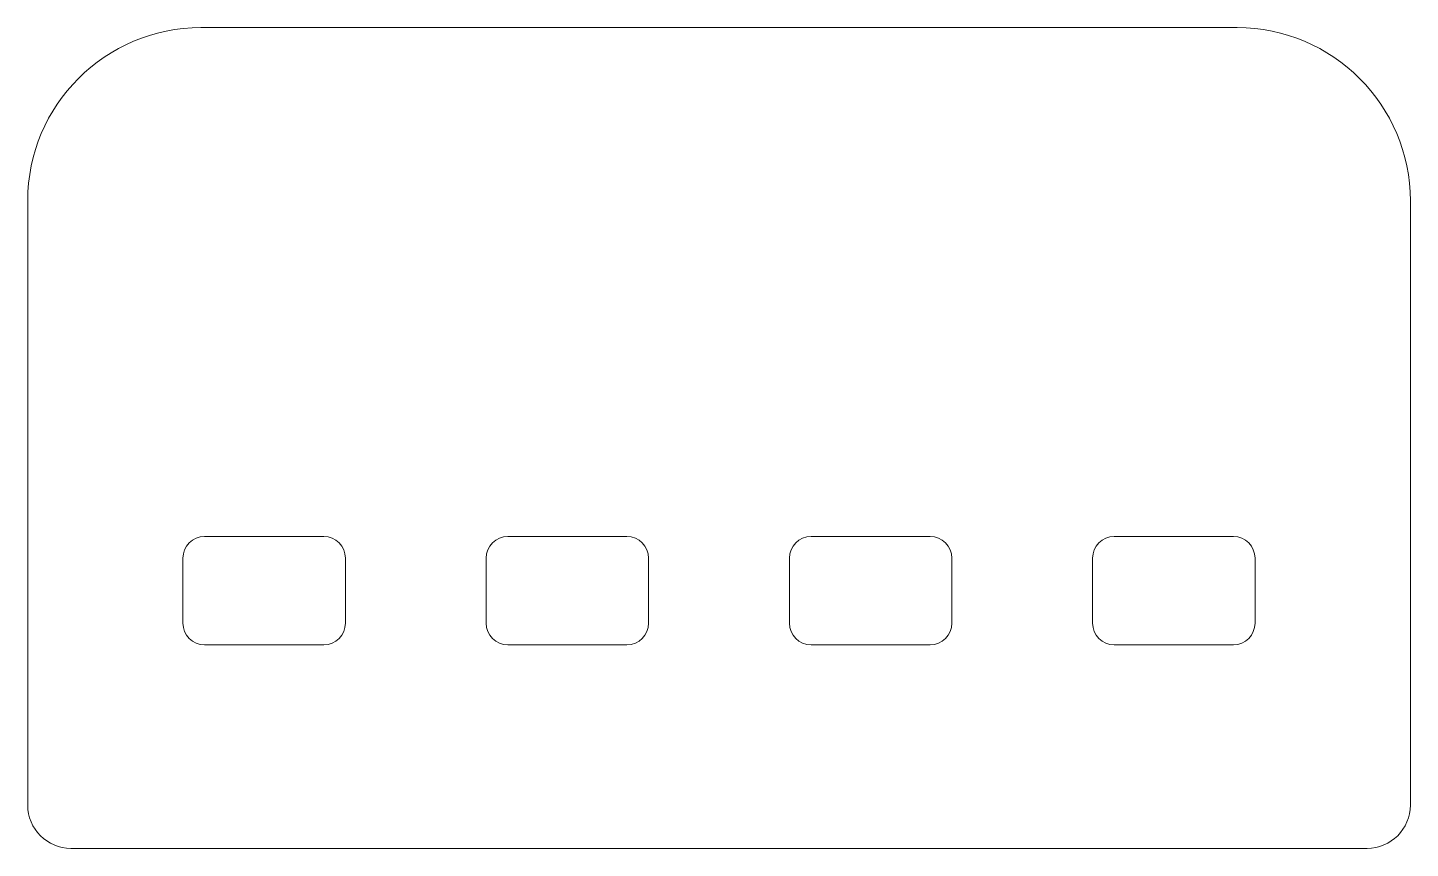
# Model space of a CAD drawing. Header units: inches. Extents: x 1 to 16.9, y 1.8 to 11.3.
import ezdxf

# ---------------------------------------------------------------- set-up
doc = ezdxf.new("R2010")
doc.units = ezdxf.units.IN
doc.header["$MEASUREMENT"] = 0

msp = doc.modelspace()

# ---------------------------------------------------------------- linework, layer by layer
at = {"color": 7, "linetype": 'Continuous', "lineweight": 15}
for p, q in [((2.959, 11.309), (14.919, 11.309)), ((0.959, 9.309), (0.959, 2.334)), ((16.919, 9.309), (16.919, 2.334)), ((4.376, 5.434), (3.001, 5.434)), ((7.876, 5.434), (6.501, 5.434)), ((10.001, 5.434), (11.376, 5.434)), ((13.501, 5.434), (14.876, 5.434)), ((2.751, 5.184), (2.751, 4.434)), ((4.626, 4.434), (4.626, 5.184)), ((6.251, 5.184), (6.251, 4.434)), ((8.126, 4.434), (8.126, 5.184)), ((9.751, 4.434), (9.751, 5.184)), ((11.626, 5.184), (11.626, 4.434)), ((13.251, 4.434), (13.251, 5.184)), ((15.126, 5.184), (15.126, 4.434)), ((3.001, 4.184), (4.376, 4.184)), ((6.501, 4.184), (7.876, 4.184)), ((11.376, 4.184), (10.001, 4.184)), ((14.876, 4.184), (13.501, 4.184)), ((1.459, 1.834), (16.419, 1.834))]:
    msp.add_line(p, q, dxfattribs=at)
for centre, radius, start, end in [((2.959, 9.309), 2, 90, 180), ((14.919, 9.309), 2, 0, 90), ((3.001, 5.184), 0.25, 90, 180), ((4.376, 5.184), 0.25, 0, 90), ((6.501, 5.184), 0.25, 90, 180), ((7.876, 5.184), 0.25, 0, 90), ((10.001, 5.184), 0.25, 90, 180), ((11.376, 5.184), 0.25, 0, 90), ((13.501, 5.184), 0.25, 90, 180), ((14.876, 5.184), 0.25, 0, 90), ((3.001, 4.434), 0.25, 180, 270), ((4.376, 4.434), 0.25, 270, 0), ((6.501, 4.434), 0.25, 180, 270), ((7.876, 4.434), 0.25, 270, 0), ((10.001, 4.434), 0.25, 180, 270), ((11.376, 4.434), 0.25, 270, 0), ((13.501, 4.434), 0.25, 180, 270), ((14.876, 4.434), 0.25, 270, 0), ((1.459, 2.334), 0.5, 180, 270), ((16.419, 2.334), 0.5, 270, 0)]:
    msp.add_arc(centre, radius, start, end, dxfattribs=at)

doc.saveas('drawing.dxf')
